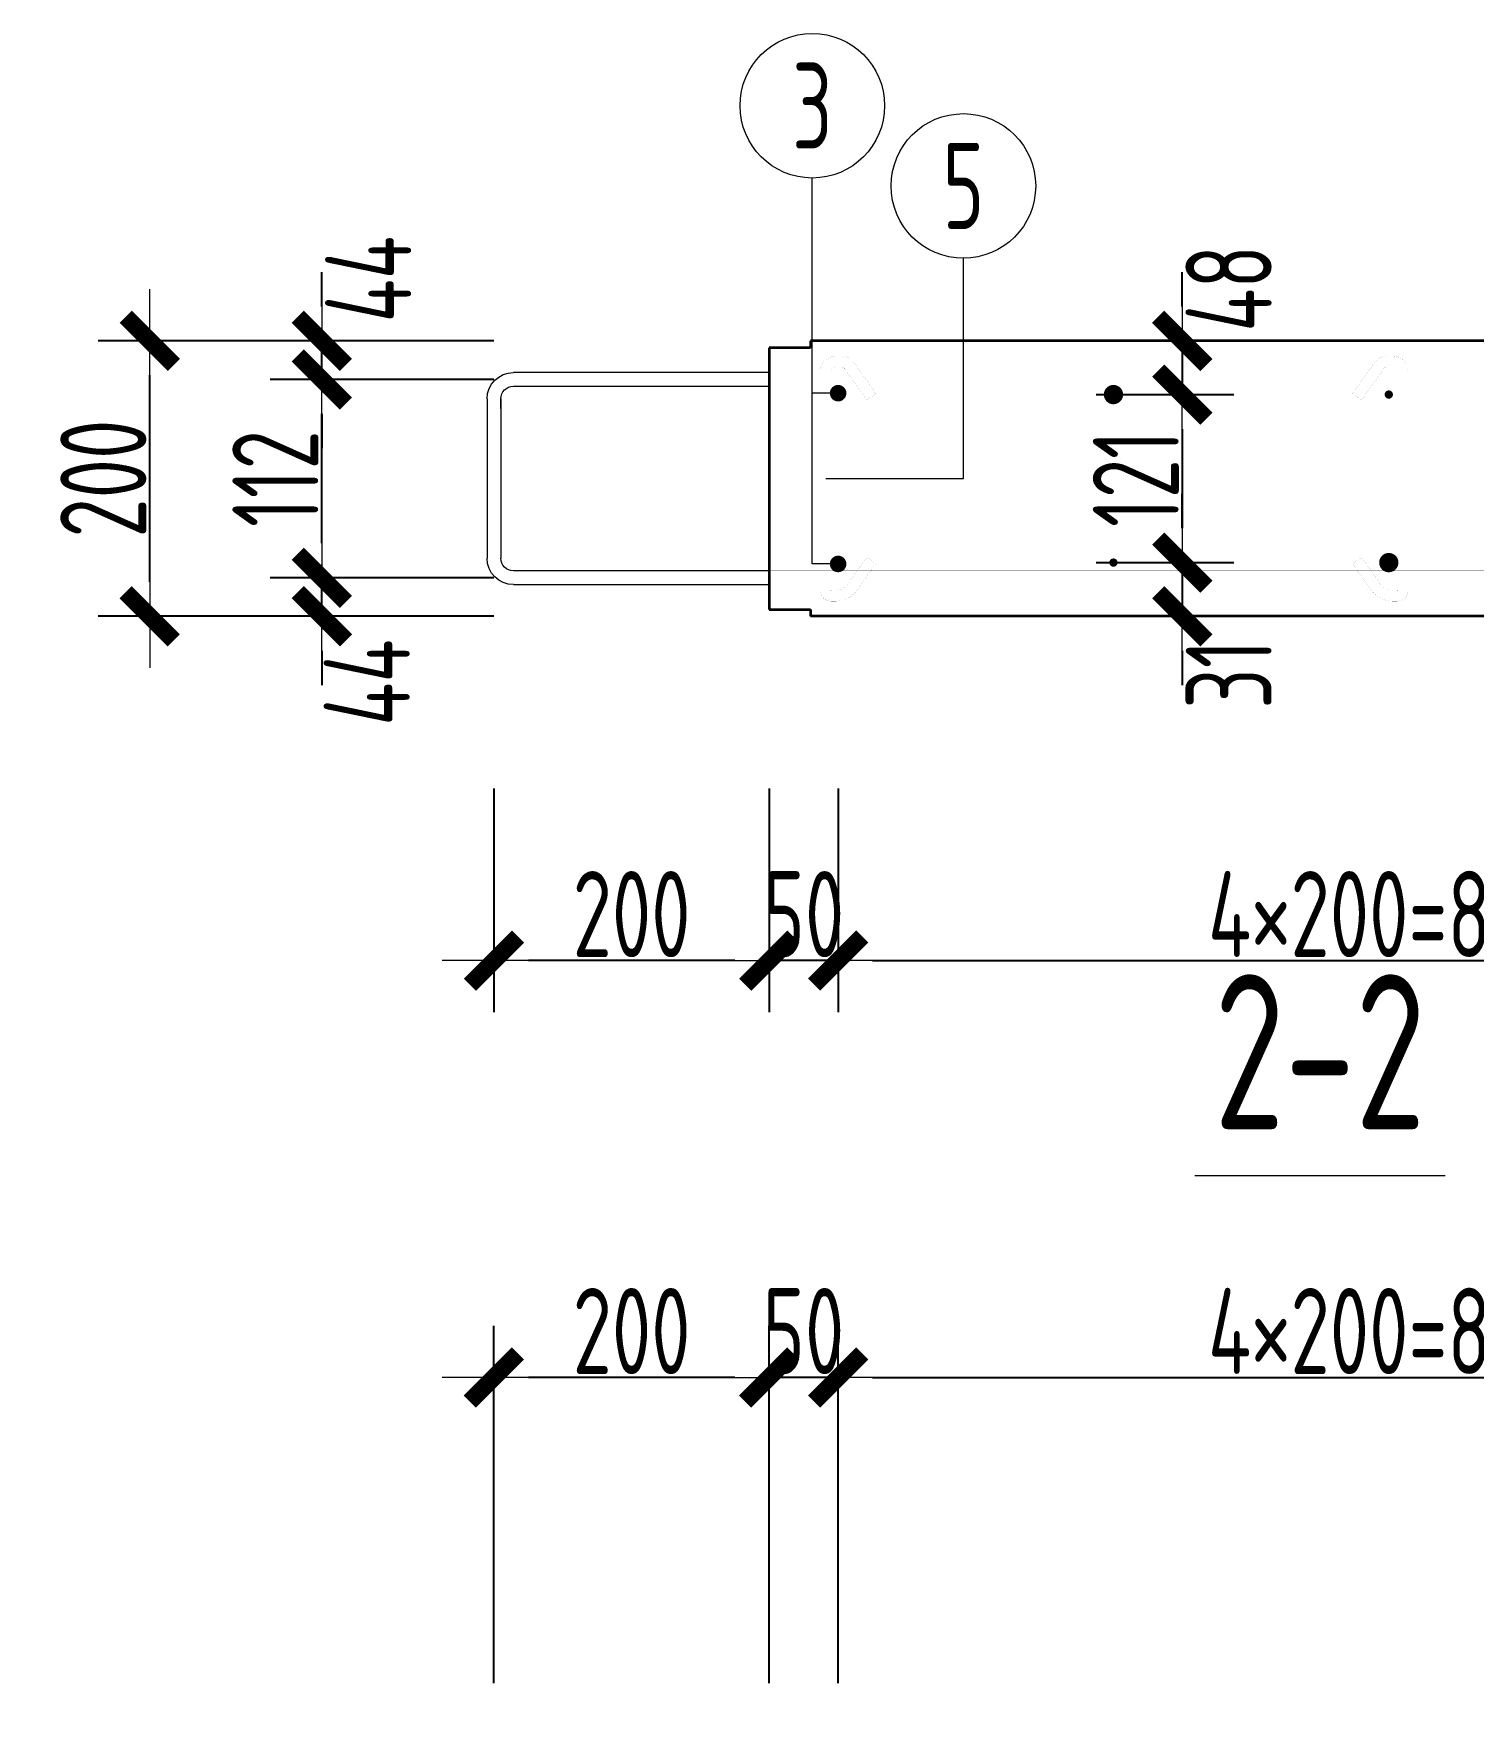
# Model space of a CAD drawing. Extents: x -85320 to 1679916, y -1321939 to 627.
# Drawn here: x 1036277 to 1040462, y -1086529 to -1081675 of the extents above; entities that cross this region are included whole.
import ezdxf
from ezdxf.enums import TextEntityAlignment as Align

# ---------------------------------------------------------------- set-up
doc = ezdxf.new("R2010")
doc.units = 0
doc.header["$LTSCALE"] = 1000
for name, color, linetype, lineweight in [('直线', 7, 'Continuous', 18), ('预制墙图名', 7, 'Continuous', 18), ('预制墙墙身水平筋', 130, 'Continuous', 18), ('预制墙墙身纵向受力筋', 1, 'Continuous', 18), ('预制墙墙身纵向非受力筋', 94, 'Continuous', 18), ('预制墙墙身附加筋', 94, 'Continuous', 18), ('预制墙拉筋', 130, 'Continuous', 18), ('预制墙详图标注', 3, 'Continuous', 18), ('预制墙详图轮廓', 3, 'Continuous', 35)]:
    doc.layers.add(name, color=color, linetype=linetype, lineweight=lineweight)
doc.styles.add('样式 1', font='yjkeng.shx', dxfattribs={"width": 0.7, "bigfont": 'yjkchn.shx'})
doc.styles.add('样式 2', font='yjkeng.shx', dxfattribs={"width": 0.7, "bigfont": 'yjkchn.shx'})
doc.dimstyles.new('盈建科结构', dxfattribs={"dimscale": 100, "dimtxt": 2.5, "dimasz": 1, "dimexe": 1.5, "dimexo": 0.625, "dimgap": 0.1, "dimtad": 1, "dimdec": 0, "dimrnd": 1, "dimzin": 0, "dimdsep": 46, "dimtxsty": '样式 1', "dimblk": '_yjkbk', "dimblk1": 'ARCHTICK', "dimblk2": 'ARCHTICK', "dimcen": 0.09, "dimadec": 0, "dimazin": 0, "dimtfac": 1, "dimtdec": 4, "dimtix": 1, "dimtmove": 2, "dimatfit": 3, "dimfxl": 1, "dimtolj": 1, "dimtzin": 0, "dimarcsym": 0})

# ---------------------------------------------------------------- blocks, each defined once
blk = doc.blocks.new('_yjkbk')
blk.add_line((-1, 0), (1.5, 0))
blk.add_lwpolyline([(-0.7, -0.7, 0.5, 0.5, 0), (0.7, 0.7, 0.5, 0.5, 0)], format="xyseb")
blk = doc.blocks.new('*D3307')
at = {"layer": 'Defpoints', "color": 0, "transparency": 16777216}
for p in [(1041815.3, -1085579.2), (1038615.3, -1086529.2), (1041815.3, -1086529.2)]:
    blk.add_point(p, dxfattribs=at)
at = {"layer": '预制墙详图标注', "color": 0, "lineweight": -2, "transparency": 16777216}
for p, q in [((1038615.3, -1086466.7), (1038615.3, -1085429.2)), ((1041815.3, -1086466.7), (1041815.3, -1085429.2)), ((1038715.3, -1085579.2), (1041715.3, -1085579.2))]:
    blk.add_line(p, q, dxfattribs=at)
at = {"layer": '预制墙详图标注', "color": 0, "lineweight": -2, "transparency": 16777216, "xscale": 100, "yscale": 100, "zscale": 100, "rotation": 180}
blk.add_blockref('_yjkbk', (1038615.3, -1085579.2), dxfattribs=at)
at = {"layer": '预制墙详图标注', "color": 0, "lineweight": -2, "transparency": 16777216, "xscale": 100, "yscale": 100, "zscale": 100}
blk.add_blockref('_yjkbk', (1041815.3, -1085579.2), dxfattribs=at)
at = {"layer": '预制墙详图标注', "color": 0, "transparency": 16777216, "insert": (1040215.3, -1085569.2), "char_height": 250, "attachment_point": 8, "style": '样式 1'}
blk.add_mtext('\\A1;4×200=800', dxfattribs=at)
blk = doc.blocks.new('_ArchTick')
at = {"color": 0, "linetype": 'ByBlock', "const_width": 0.4}
blk.add_lwpolyline([(-0.5, -0.5), (0.5, 0.5)], dxfattribs=at)
blk = doc.blocks.new('*D3308')
at = {"layer": 'Defpoints', "color": 0, "transparency": 16777216}
for p in [(1038415.3, -1085579.2), (1038415.3, -1086529.2), (1038615.3, -1086529.2)]:
    blk.add_point(p, dxfattribs=at)
at = {"layer": '预制墙详图标注', "color": 0, "lineweight": -2, "transparency": 16777216}
for p, q in [((1038415.3, -1086466.7), (1038415.3, -1085429.2)), ((1038615.3, -1086466.7), (1038615.3, -1085429.2)), ((1038315.3, -1085579.2), (1038215.3, -1085579.2)), ((1038615.3, -1085579.2), (1038415.3, -1085579.2)), ((1038715.3, -1085579.2), (1038815.3, -1085579.2))]:
    blk.add_line(p, q, dxfattribs=at)
at = {"layer": '预制墙详图标注', "color": 0, "lineweight": -2, "transparency": 16777216, "xscale": 100, "yscale": 100, "zscale": 100}
blk.add_blockref('_yjkbk', (1038415.3, -1085579.2), dxfattribs=at)
at = {"layer": '预制墙详图标注', "color": 0, "lineweight": -2, "transparency": 16777216, "xscale": 100, "yscale": 100, "zscale": 100, "rotation": 180}
blk.add_blockref('_yjkbk', (1038615.3, -1085579.2), dxfattribs=at)
at = {"layer": '预制墙详图标注', "color": 0, "transparency": 16777216, "insert": (1038515.3, -1085569.2), "char_height": 250, "attachment_point": 8, "style": '样式 1'}
blk.add_mtext('\\A1;50', dxfattribs=at)
blk = doc.blocks.new('*D3309')
at = {"layer": 'Defpoints', "color": 0, "transparency": 16777216}
for p in [(1037615.3, -1085579.2), (1037615.3, -1086529.2), (1038415.3, -1086529.2)]:
    blk.add_point(p, dxfattribs=at)
at = {"layer": '预制墙详图标注', "color": 0, "lineweight": -2, "transparency": 16777216}
for p, q in [((1037615.3, -1086466.7), (1037615.3, -1085429.2)), ((1038415.3, -1086466.7), (1038415.3, -1085429.2)), ((1038315.3, -1085579.2), (1037715.3, -1085579.2))]:
    blk.add_line(p, q, dxfattribs=at)
at = {"layer": '预制墙详图标注', "color": 0, "lineweight": -2, "transparency": 16777216, "xscale": 100, "yscale": 100, "zscale": 100, "rotation": 180}
blk.add_blockref('_yjkbk', (1037615.3, -1085579.2), dxfattribs=at)
at = {"layer": '预制墙详图标注', "color": 0, "lineweight": -2, "transparency": 16777216, "xscale": 100, "yscale": 100, "zscale": 100}
blk.add_blockref('_yjkbk', (1038415.3, -1085579.2), dxfattribs=at)
at = {"layer": '预制墙详图标注', "color": 0, "transparency": 16777216, "insert": (1038015.3, -1085569.2), "char_height": 250, "attachment_point": 8, "style": '样式 1'}
blk.add_mtext('\\A1;200', dxfattribs=at)
blk = doc.blocks.new('*D3320')
at = {"layer": 'Defpoints', "color": 0, "transparency": 16777216}
for p in [(1038615.3, -1083868.2), (1041815.3, -1083868.2), (1041815.3, -1084368.2)]:
    blk.add_point(p, dxfattribs=at)
at = {"layer": '预制墙详图标注', "color": 0, "lineweight": -2, "transparency": 16777216}
for p, q in [((1038615.3, -1083930.7), (1038615.3, -1084518.2)), ((1041815.3, -1083930.7), (1041815.3, -1084518.2)), ((1038715.3, -1084368.2), (1041715.3, -1084368.2))]:
    blk.add_line(p, q, dxfattribs=at)
at = {"layer": '预制墙详图标注', "color": 0, "lineweight": -2, "transparency": 16777216, "xscale": 100, "yscale": 100, "zscale": 100, "rotation": 180}
blk.add_blockref('_yjkbk', (1038615.3, -1084368.2), dxfattribs=at)
at = {"layer": '预制墙详图标注', "color": 0, "lineweight": -2, "transparency": 16777216, "xscale": 100, "yscale": 100, "zscale": 100}
blk.add_blockref('_yjkbk', (1041815.3, -1084368.2), dxfattribs=at)
at = {"layer": '预制墙详图标注', "color": 0, "transparency": 16777216, "insert": (1040215.3, -1084358.2), "char_height": 250, "attachment_point": 8, "style": '样式 1'}
blk.add_mtext('\\A1;4×200=800', dxfattribs=at)
blk = doc.blocks.new('*D3321')
at = {"layer": 'Defpoints', "color": 0, "transparency": 16777216}
for p in [(1038415.3, -1083868.2), (1038615.3, -1083868.2), (1038415.3, -1084368.2)]:
    blk.add_point(p, dxfattribs=at)
at = {"layer": '预制墙详图标注', "color": 0, "lineweight": -2, "transparency": 16777216}
for p, q in [((1038415.3, -1083868.2), (1038415.3, -1084518.2)), ((1038615.3, -1083868.2), (1038615.3, -1084518.2)), ((1038315.3, -1084368.2), (1038215.3, -1084368.2)), ((1038615.3, -1084368.2), (1038415.3, -1084368.2)), ((1038715.3, -1084368.2), (1038815.3, -1084368.2))]:
    blk.add_line(p, q, dxfattribs=at)
at = {"layer": '预制墙详图标注', "color": 0, "lineweight": -2, "transparency": 16777216, "xscale": 100, "yscale": 100, "zscale": 100}
blk.add_blockref('_yjkbk', (1038415.3, -1084368.2), dxfattribs=at)
at = {"layer": '预制墙详图标注', "color": 0, "lineweight": -2, "transparency": 16777216, "xscale": 100, "yscale": 100, "zscale": 100, "rotation": 180}
blk.add_blockref('_yjkbk', (1038615.3, -1084368.2), dxfattribs=at)
at = {"layer": '预制墙详图标注', "color": 0, "transparency": 16777216, "insert": (1038515.3, -1084358.2), "char_height": 250, "attachment_point": 8, "style": '样式 1'}
blk.add_mtext('\\A1;50', dxfattribs=at)
blk = doc.blocks.new('*D3322')
at = {"layer": 'Defpoints', "color": 0, "transparency": 16777216}
for p in [(1037615.3, -1083868.2), (1038415.3, -1083868.2), (1037615.3, -1084368.2)]:
    blk.add_point(p, dxfattribs=at)
at = {"layer": '预制墙详图标注', "color": 0, "lineweight": -2, "transparency": 16777216}
for p, q in [((1037615.3, -1083868.2), (1037615.3, -1084518.2)), ((1038415.3, -1083868.2), (1038415.3, -1084518.2)), ((1038315.3, -1084368.2), (1037715.3, -1084368.2))]:
    blk.add_line(p, q, dxfattribs=at)
at = {"layer": '预制墙详图标注', "color": 0, "lineweight": -2, "transparency": 16777216, "xscale": 100, "yscale": 100, "zscale": 100, "rotation": 180}
blk.add_blockref('_yjkbk', (1037615.3, -1084368.2), dxfattribs=at)
at = {"layer": '预制墙详图标注', "color": 0, "lineweight": -2, "transparency": 16777216, "xscale": 100, "yscale": 100, "zscale": 100}
blk.add_blockref('_yjkbk', (1038415.3, -1084368.2), dxfattribs=at)
at = {"layer": '预制墙详图标注', "color": 0, "transparency": 16777216, "insert": (1038015.3, -1084358.2), "char_height": 250, "attachment_point": 8, "style": '样式 1'}
blk.add_mtext('\\A1;200', dxfattribs=at)
blk = doc.blocks.new('*D3338')
at = {"layer": 'Defpoints', "color": 0, "transparency": 16777216}
for p in [(1037115.3, -1083256.2), (1037615.3, -1083256.2), (1037615.3, -1083368.2)]:
    blk.add_point(p, dxfattribs=at)
at = {"layer": '预制墙详图标注', "color": 0, "lineweight": -2, "transparency": 16777216}
for p, q in [((1037115.3, -1083156.2), (1037115.3, -1083056.2)), ((1037615.3, -1083256.2), (1036965.3, -1083256.2)), ((1037115.3, -1083368.2), (1037115.3, -1083256.2)), ((1037615.3, -1083368.2), (1036965.3, -1083368.2)), ((1037115.3, -1083468.2), (1037115.3, -1083568.2))]:
    blk.add_line(p, q, dxfattribs=at)
at = {"layer": '预制墙详图标注', "color": 0, "lineweight": -2, "transparency": 16777216, "xscale": 100, "yscale": 100, "zscale": 100}
for p, rotation in [((1037115.3, -1083256.2), 270), ((1037115.3, -1083368.2), 90)]:
    blk.add_blockref('_yjkbk', p, dxfattribs=dict(at, rotation=rotation))
at = {"layer": '预制墙详图标注', "color": 0, "transparency": 16777216, "insert": (1037371.1, -1083560.6), "char_height": 250, "attachment_point": 8, "rotation": 90, "style": '样式 1'}
blk.add_mtext('\\A1;44', dxfattribs=at)
blk = doc.blocks.new('*D3339')
at = {"layer": 'Defpoints', "color": 0, "transparency": 16777216}
for p in [(1037115.3, -1082680.2), (1037615.3, -1082680.2), (1037615.3, -1083256.2)]:
    blk.add_point(p, dxfattribs=at)
at = {"layer": '预制墙详图标注', "color": 0, "lineweight": -2, "transparency": 16777216}
for p, q in [((1037615.3, -1082680.2), (1036965.3, -1082680.2)), ((1037115.3, -1083156.2), (1037115.3, -1082780.2)), ((1037615.3, -1083256.2), (1036965.3, -1083256.2))]:
    blk.add_line(p, q, dxfattribs=at)
at = {"layer": '预制墙详图标注', "color": 0, "lineweight": -2, "transparency": 16777216, "xscale": 100, "yscale": 100, "zscale": 100}
for p, rotation in [((1037115.3, -1082680.2), 90), ((1037115.3, -1083256.2), 270)]:
    blk.add_blockref('_yjkbk', p, dxfattribs=dict(at, rotation=rotation))
at = {"layer": '预制墙详图标注', "color": 0, "transparency": 16777216, "insert": (1037105.3, -1082968.2), "char_height": 250, "attachment_point": 8, "rotation": 90, "style": '样式 1'}
blk.add_mtext('\\A1;112', dxfattribs=at)
blk = doc.blocks.new('*D3340')
at = {"layer": 'Defpoints', "color": 0, "transparency": 16777216}
for p in [(1037115.3, -1082568.2), (1037615.3, -1082568.2), (1037615.3, -1082680.2)]:
    blk.add_point(p, dxfattribs=at)
at = {"layer": '预制墙详图标注', "color": 0, "lineweight": -2, "transparency": 16777216}
for p, q in [((1037115.3, -1082468.2), (1037115.3, -1082368.2)), ((1037615.3, -1082568.2), (1036965.3, -1082568.2)), ((1037115.3, -1082680.2), (1037115.3, -1082568.2)), ((1037615.3, -1082680.2), (1036965.3, -1082680.2)), ((1037115.3, -1082780.2), (1037115.3, -1082880.2))]:
    blk.add_line(p, q, dxfattribs=at)
at = {"layer": '预制墙详图标注', "color": 0, "lineweight": -2, "transparency": 16777216, "xscale": 100, "yscale": 100, "zscale": 100}
for p, rotation in [((1037115.3, -1082568.2), 270), ((1037115.3, -1082680.2), 90)]:
    blk.add_blockref('_yjkbk', p, dxfattribs=dict(at, rotation=rotation))
at = {"layer": '预制墙详图标注', "color": 0, "transparency": 16777216, "insert": (1037375.3, -1082389.1), "char_height": 250, "attachment_point": 8, "rotation": 90, "style": '样式 1'}
blk.add_mtext('\\A1;44', dxfattribs=at)
blk = doc.blocks.new('*D3341')
at = {"layer": 'Defpoints', "color": 0, "transparency": 16777216}
for p in [(1036615.3, -1082568.2), (1037115.3, -1082568.2), (1037115.3, -1083368.2)]:
    blk.add_point(p, dxfattribs=at)
at = {"layer": '预制墙详图标注', "color": 0, "lineweight": -2, "transparency": 16777216}
for p, q in [((1037052.8, -1082568.2), (1036465.3, -1082568.2)), ((1036615.3, -1083268.2), (1036615.3, -1082668.2)), ((1037052.8, -1083368.2), (1036465.3, -1083368.2))]:
    blk.add_line(p, q, dxfattribs=at)
at = {"layer": '预制墙详图标注', "color": 0, "lineweight": -2, "transparency": 16777216, "xscale": 100, "yscale": 100, "zscale": 100}
for p, rotation in [((1036615.3, -1082568.2), 90), ((1036615.3, -1083368.2), 270)]:
    blk.add_blockref('_yjkbk', p, dxfattribs=dict(at, rotation=rotation))
at = {"layer": '预制墙详图标注', "color": 0, "transparency": 16777216, "insert": (1036605.3, -1082968.2), "char_height": 250, "attachment_point": 8, "rotation": 90, "style": '样式 1'}
blk.add_mtext('\\A1;200', dxfattribs=at)
blk = doc.blocks.new('*D3359')
at = {"layer": 'Defpoints', "color": 0, "transparency": 16777216}
for p in [(1039365.3, -1083212.2), (1039365.3, -1083368.2), (1039615.3, -1083368.2)]:
    blk.add_point(p, dxfattribs=at)
at = {"layer": '预制墙详图标注', "color": 0, "lineweight": -2, "transparency": 16777216}
for p, q in [((1039615.3, -1083112.2), (1039615.3, -1083012.2)), ((1039365.3, -1083212.2), (1039765.3, -1083212.2)), ((1039615.3, -1083212.2), (1039615.3, -1083368.2)), ((1039365.3, -1083368.2), (1039765.3, -1083368.2)), ((1039615.3, -1083468.2), (1039615.3, -1083568.2))]:
    blk.add_line(p, q, dxfattribs=at)
at = {"layer": '预制墙详图标注', "color": 0, "lineweight": -2, "transparency": 16777216, "xscale": 100, "yscale": 100, "zscale": 100}
for p, rotation in [((1039615.3, -1083212.2), 270), ((1039615.3, -1083368.2), 90)]:
    blk.add_blockref('_yjkbk', p, dxfattribs=dict(at, rotation=rotation))
at = {"layer": '预制墙详图标注', "color": 0, "transparency": 16777216, "insert": (1039875.3, -1083536), "char_height": 250, "attachment_point": 8, "rotation": 90, "style": '样式 1'}
blk.add_mtext('\\A1;31', dxfattribs=at)
blk = doc.blocks.new('*D3360')
at = {"layer": 'Defpoints', "color": 0, "transparency": 16777216}
for p in [(1039365.3, -1082724.2), (1039365.3, -1083212.2), (1039615.3, -1083212.2)]:
    blk.add_point(p, dxfattribs=at)
at = {"layer": '预制墙详图标注', "color": 0, "lineweight": -2, "transparency": 16777216}
for p, q in [((1039365.3, -1082724.2), (1039765.3, -1082724.2)), ((1039615.3, -1082824.2), (1039615.3, -1083112.2)), ((1039365.3, -1083212.2), (1039765.3, -1083212.2))]:
    blk.add_line(p, q, dxfattribs=at)
at = {"layer": '预制墙详图标注', "color": 0, "lineweight": -2, "transparency": 16777216, "xscale": 100, "yscale": 100, "zscale": 100}
for p, rotation in [((1039615.3, -1082724.2), 90), ((1039615.3, -1083212.2), 270)]:
    blk.add_blockref('_yjkbk', p, dxfattribs=dict(at, rotation=rotation))
at = {"layer": '预制墙详图标注', "color": 0, "transparency": 16777216, "insert": (1039605.3, -1082968.2), "char_height": 250, "attachment_point": 8, "rotation": 90, "style": '样式 1'}
blk.add_mtext('\\A1;121', dxfattribs=at)
blk = doc.blocks.new('*D3361')
at = {"layer": 'Defpoints', "color": 0, "transparency": 16777216}
for p in [(1039365.3, -1082568.2), (1039365.3, -1082724.2), (1039615.3, -1082724.2)]:
    blk.add_point(p, dxfattribs=at)
at = {"layer": '预制墙详图标注', "color": 0, "lineweight": -2, "transparency": 16777216}
for p, q in [((1039615.3, -1082468.2), (1039615.3, -1082368.2)), ((1039365.3, -1082568.2), (1039765.3, -1082568.2)), ((1039615.3, -1082568.2), (1039615.3, -1082724.2)), ((1039365.3, -1082724.2), (1039765.3, -1082724.2)), ((1039615.3, -1082824.2), (1039615.3, -1082924.2))]:
    blk.add_line(p, q, dxfattribs=at)
at = {"layer": '预制墙详图标注', "color": 0, "lineweight": -2, "transparency": 16777216, "xscale": 100, "yscale": 100, "zscale": 100}
for p, rotation in [((1039615.3, -1082568.2), 270), ((1039615.3, -1082724.2), 90)]:
    blk.add_blockref('_yjkbk', p, dxfattribs=dict(at, rotation=rotation))
at = {"layer": '预制墙详图标注', "color": 0, "transparency": 16777216, "insert": (1039875.3, -1082415.9), "char_height": 250, "attachment_point": 8, "rotation": 90, "style": '样式 1'}
blk.add_mtext('\\A1;48', dxfattribs=at)
blk = doc.blocks.new('闭口右')
at = {"layer": '预制墙墙身水平筋', "lineweight": 18}
for p, q in [((1039314.4, -832442.8), (1040057.8, -832442.8)), ((1039314.4, -832442.8), (1040057.8, -832442.8)), ((1039314.4, -832442.8), (1040057.8, -832442.8)), ((1039314.4, -832442.8), (1040057.8, -832442.8)), ((1039314.4, -832442.8), (1040057.8, -832442.8)), ((1039314.4, -832442.8), (1040057.8, -832442.8)), ((1039314.4, -832442.8), (1040057.8, -832442.8)), ((1039314.4, -832442.8), (1040057.8, -832442.8)), ((1039314.4, -832442.8), (1040057.8, -832442.8)), ((1039314.4, -832442.8), (1040057.8, -832442.8)), ((1039314.4, -832442.8), (1040057.8, -832442.8)), ((1039314.4, -832442.8), (1040057.8, -832442.8)), ((1039314.4, -832442.8), (1040057.8, -832442.8)), ((1039314.4, -832442.8), (1040057.8, -832442.8)), ((1039314.4, -832442.8), (1040057.8, -832442.8)), ((1040057.8, -832482.8), (1039314.4, -832482.8)), ((1040057.8, -832482.8), (1039314.4, -832482.8)), ((1040057.8, -832482.8), (1039314.4, -832482.8)), ((1040057.8, -832482.8), (1039314.4, -832482.8)), ((1040057.8, -832482.8), (1039314.4, -832482.8)), ((1040057.8, -832482.8), (1039314.4, -832482.8)), ((1040057.8, -832482.8), (1039314.4, -832482.8)), ((1040057.8, -832482.8), (1039314.4, -832482.8)), ((1040057.8, -832482.8), (1039314.4, -832482.8)), ((1040057.8, -832482.8), (1039314.4, -832482.8)), ((1040057.8, -832482.8), (1039314.4, -832482.8)), ((1040057.8, -832482.8), (1039314.4, -832482.8)), ((1040057.8, -832482.8), (1039314.4, -832482.8)), ((1040057.8, -832482.8), (1039314.4, -832482.8)), ((1040057.8, -832482.8), (1039314.4, -832482.8)), ((1040094.4, -832547.7), (1040094.4, -832519.4)), ((1040094.4, -832547.7), (1040094.4, -832519.4)), ((1040094.4, -832547.7), (1040094.4, -832519.4)), ((1040094.4, -832547.7), (1040094.4, -832519.4)), ((1040094.4, -832547.7), (1040094.4, -832519.4)), ((1040094.4, -832547.7), (1040094.4, -832519.4)), ((1040094.4, -832547.7), (1040094.4, -832519.4)), ((1040094.4, -832547.7), (1040094.4, -832519.4)), ((1040094.4, -832547.7), (1040094.4, -832519.4)), ((1040094.4, -832547.7), (1040094.4, -832519.4)), ((1040094.4, -832547.7), (1040094.4, -832519.4)), ((1040094.4, -832547.7), (1040094.4, -832519.4)), ((1040094.4, -832547.7), (1040094.4, -832519.4)), ((1040094.4, -832547.7), (1040094.4, -832519.4)), ((1040094.4, -832547.7), (1040094.4, -832519.4)), ((1040134.4, -832519.4), (1040134.4, -832547.7)), ((1040134.4, -832519.4), (1040134.4, -832547.7)), ((1040134.4, -832519.4), (1040134.4, -832547.7)), ((1040134.4, -832519.4), (1040134.4, -832547.7)), ((1040134.4, -832519.4), (1040134.4, -832547.7)), ((1040134.4, -832519.4), (1040134.4, -832547.7)), ((1040134.4, -832519.4), (1040134.4, -832547.7)), ((1040134.4, -832519.4), (1040134.4, -832547.7)), ((1040134.4, -832519.4), (1040134.4, -832547.7)), ((1040134.4, -832519.4), (1040134.4, -832547.7)), ((1040134.4, -832519.4), (1040134.4, -832547.7)), ((1040134.4, -832519.4), (1040134.4, -832547.7)), ((1040134.4, -832519.4), (1040134.4, -832547.7)), ((1040134.4, -832519.4), (1040134.4, -832547.7)), ((1040134.4, -832519.4), (1040134.4, -832547.7)), ((1039314.4, -833018.8), (1040057.8, -833018.8)), ((1039314.4, -833018.8), (1040057.8, -833018.8)), ((1039314.4, -833018.8), (1040057.8, -833018.8)), ((1039314.4, -833018.8), (1040057.8, -833018.8)), ((1039314.4, -833018.8), (1040057.8, -833018.8)), ((1039314.4, -833018.8), (1040057.8, -833018.8)), ((1039314.4, -833018.8), (1040057.8, -833018.8)), ((1039314.4, -833018.8), (1040057.8, -833018.8)), ((1039314.4, -833018.8), (1040057.8, -833018.8)), ((1039314.4, -833018.8), (1040057.8, -833018.8)), ((1039314.4, -833018.8), (1040057.8, -833018.8)), ((1039314.4, -833018.8), (1040057.8, -833018.8)), ((1039314.4, -833018.8), (1040057.8, -833018.8)), ((1039314.4, -833018.8), (1040057.8, -833018.8)), ((1039314.4, -833018.8), (1040057.8, -833018.8)), ((1040057.8, -833058.8), (1039314.4, -833058.8))]:
    blk.add_line(p, q, dxfattribs=at)
at = {"layer": '预制墙墙身水平筋', "color": 4}
for p, q in [((1040094.4, -832519.4), (1040094.4, -832982.3)), ((1040134.4, -832519.4), (1040134.4, -832982.3))]:
    blk.add_line(p, q, dxfattribs=at)
at = {"layer": '预制墙墙身水平筋', "lineweight": 18}
for centre, radius, start, end in [((1040057.8, -832519.4), 76.6, 360, 90), ((1040057.8, -832519.4), 76.6, 360, 90), ((1040057.8, -832519.4), 76.6, 360, 90), ((1040057.8, -832519.4), 76.6, 360, 90), ((1040057.8, -832519.4), 76.6, 360, 90), ((1040057.8, -832519.4), 76.6, 360, 90), ((1040057.8, -832519.4), 76.6, 360, 90), ((1040057.8, -832519.4), 76.6, 360, 90), ((1040057.8, -832519.4), 76.6, 360, 90), ((1040057.8, -832519.4), 76.6, 360, 90), ((1040057.8, -832519.4), 76.6, 360, 90), ((1040057.8, -832519.4), 76.6, 360, 90), ((1040057.8, -832519.4), 76.6, 360, 90), ((1040057.8, -832519.4), 76.6, 360, 90), ((1040057.8, -832519.4), 36.6, 360, 90), ((1040057.8, -832519.4), 36.6, 360, 90), ((1040057.8, -832519.4), 36.6, 360, 90), ((1040057.8, -832519.4), 36.6, 360, 90), ((1040057.8, -832519.4), 36.6, 360, 90), ((1040057.8, -832519.4), 36.6, 360, 90), ((1040057.8, -832519.4), 36.6, 360, 90), ((1040057.8, -832519.4), 36.6, 360, 90), ((1040057.8, -832519.4), 36.6, 360, 90), ((1040057.8, -832519.4), 36.6, 360, 90), ((1040057.8, -832519.4), 36.6, 360, 90), ((1040057.8, -832519.4), 36.6, 360, 90), ((1040057.8, -832519.4), 36.6, 360, 90), ((1040057.8, -832519.4), 36.6, 360, 90), ((1040057.8, -832982.3), 36.6, 270, 0), ((1040057.8, -832982.3), 76.6, 270, 0), ((1040057.8, -832982.3), 36.6, 270, 0), ((1040057.8, -832982.3), 76.6, 270, 0), ((1040057.8, -832982.3), 36.6, 270, 0), ((1040057.8, -832982.3), 76.6, 270, 0), ((1040057.8, -832982.3), 36.6, 270, 0), ((1040057.8, -832982.3), 76.6, 270, 0), ((1040057.8, -832982.3), 36.6, 270, 0), ((1040057.8, -832982.3), 76.6, 270, 0), ((1040057.8, -832982.3), 36.6, 270, 0), ((1040057.8, -832982.3), 76.6, 270, 0), ((1040057.8, -832982.3), 36.6, 270, 0), ((1040057.8, -832982.3), 76.6, 270, 0), ((1040057.8, -832982.3), 36.6, 270, 0), ((1040057.8, -832982.3), 76.6, 270, 0), ((1040057.8, -832982.3), 36.6, 270, 0), ((1040057.8, -832982.3), 76.6, 270, 0), ((1040057.8, -832982.3), 36.6, 270, 0), ((1040057.8, -832982.3), 76.6, 270, 0), ((1040057.8, -832982.3), 36.6, 270, 0), ((1040057.8, -832982.3), 76.6, 270, 0), ((1040057.8, -832982.3), 36.6, 270, 0), ((1040057.8, -832982.3), 76.6, 270, 0), ((1040057.8, -832982.3), 36.6, 270, 0), ((1040057.8, -832982.3), 76.6, 270, 0), ((1040057.8, -832982.3), 36.6, 270, 0), ((1040057.8, -832982.3), 76.6, 270, 0)]:
    blk.add_arc(centre, radius, start, end, dxfattribs=at)

msp = doc.modelspace()

# ---------------------------------------------------------------- linework, layer by layer
at = {"layer": '直线', "lineweight": 18}
msp.add_line((1038615.312, -1082720.161), (1038540.312, -1082720.161), dxfattribs=at)
for points in [[(1038615.312, -1083216.161), (1038540.312, -1083216.161), (1038540.312, -1082095.161)], [(1038579.312, -1082968.161), (1038979.312, -1082968.161), (1038979.312, -1082328.161)]]:
    msp.add_lwpolyline(points, dxfattribs=at)
for centre in [(1038540.312, -1081885.161), (1038979.312, -1082118.161)]:
    msp.add_circle(centre, 210, dxfattribs=at)
at = {"layer": '预制墙图名', "lineweight": 18}
msp.add_line((1040378.773, -1084993.161), (1039651.85, -1084993.161), dxfattribs=at)
at = {"layer": '预制墙墙身水平筋', "lineweight": 18, "const_width": 0.18}
for points in [[(1042415.312, -1082660.161), (1038415.312, -1082660.161)], [(1042415.312, -1082660.161), (1038415.312, -1082660.161)], [(1042415.312, -1082660.161), (1038415.312, -1082660.161)], [(1042415.312, -1082660.161), (1038415.312, -1082660.161)], [(1042415.312, -1082660.161), (1038415.312, -1082660.161)], [(1042415.312, -1082660.161), (1038415.312, -1082660.161)], [(1042415.312, -1082660.161), (1038415.312, -1082660.161)], [(1042415.312, -1082660.161), (1038415.312, -1082660.161)], [(1042415.312, -1082660.161), (1038415.312, -1082660.161)], [(1042415.312, -1082660.161), (1038415.312, -1082660.161)], [(1042415.312, -1082660.161), (1038415.312, -1082660.161)], [(1042415.312, -1082660.161), (1038415.312, -1082660.161)], [(1042415.312, -1082660.161), (1038415.312, -1082660.161)], [(1042415.312, -1082660.161), (1038415.312, -1082660.161)], [(1042415.312, -1082660.161), (1038415.312, -1082660.161)], [(1038415.312, -1082700.161), (1042415.312, -1082700.161)], [(1038415.312, -1082700.161), (1042415.312, -1082700.161)], [(1038415.312, -1082700.161), (1042415.312, -1082700.161)], [(1038415.312, -1082700.161), (1042415.312, -1082700.161)], [(1038415.312, -1082700.161), (1042415.312, -1082700.161)], [(1038415.312, -1082700.161), (1042415.312, -1082700.161)], [(1038415.312, -1082700.161), (1042415.312, -1082700.161)], [(1038415.312, -1082700.161), (1042415.312, -1082700.161)], [(1038415.312, -1082700.161), (1042415.312, -1082700.161)], [(1038415.312, -1082700.161), (1042415.312, -1082700.161)], [(1038415.312, -1082700.161), (1042415.312, -1082700.161)], [(1038415.312, -1082700.161), (1042415.312, -1082700.161)], [(1038415.312, -1082700.161), (1042415.312, -1082700.161)], [(1038415.312, -1082700.161), (1042415.312, -1082700.161)], [(1038415.312, -1082700.161), (1042415.312, -1082700.161)], [(1042415.312, -1083236.161), (1038415.312, -1083236.161)], [(1042415.312, -1083236.161), (1038415.312, -1083236.161)], [(1042415.312, -1083236.161), (1038415.312, -1083236.161)], [(1042415.312, -1083236.161), (1038415.312, -1083236.161)], [(1042415.312, -1083236.161), (1038415.312, -1083236.161)], [(1042415.312, -1083236.161), (1038415.312, -1083236.161)], [(1042415.312, -1083236.161), (1038415.312, -1083236.161)], [(1042415.312, -1083236.161), (1038415.312, -1083236.161)], [(1042415.312, -1083236.161), (1038415.312, -1083236.161)], [(1042415.312, -1083236.161), (1038415.312, -1083236.161)], [(1042415.312, -1083236.161), (1038415.312, -1083236.161)], [(1042415.312, -1083236.161), (1038415.312, -1083236.161)], [(1042415.312, -1083236.161), (1038415.312, -1083236.161)], [(1042415.312, -1083236.161), (1038415.312, -1083236.161)], [(1042415.312, -1083236.161), (1038415.312, -1083236.161)], [(1038415.312, -1083276.161), (1042415.312, -1083276.161)], [(1038415.312, -1083276.161), (1042415.312, -1083276.161)], [(1038415.312, -1083276.161), (1042415.312, -1083276.161)], [(1038415.312, -1083276.161), (1042415.312, -1083276.161)], [(1038415.312, -1083276.161), (1042415.312, -1083276.161)], [(1038415.312, -1083276.161), (1042415.312, -1083276.161)], [(1038415.312, -1083276.161), (1042415.312, -1083276.161)], [(1038415.312, -1083276.161), (1042415.312, -1083276.161)], [(1038415.312, -1083276.161), (1042415.312, -1083276.161)], [(1038415.312, -1083276.161), (1042415.312, -1083276.161)], [(1038415.312, -1083276.161), (1042415.312, -1083276.161)], [(1038415.312, -1083276.161), (1042415.312, -1083276.161)], [(1038415.312, -1083276.161), (1042415.312, -1083276.161)], [(1038415.312, -1083276.161), (1042415.312, -1083276.161)], [(1038415.312, -1083276.161), (1042415.312, -1083276.161)]]:
    msp.add_lwpolyline(points, dxfattribs=at)
at = {"layer": '预制墙墙身纵向受力筋', "lineweight": 18, "const_width": 28}
for points in [[(1039401.312, -1082724.161, -1), (1039429.312, -1082724.161, -1)], [(1040201.312, -1083212.161, -1), (1040229.312, -1083212.161, -1)]]:
    msp.add_lwpolyline(points, format="xyb", close=True, dxfattribs=at)
at = {"layer": '预制墙墙身纵向非受力筋', "lineweight": 18, "const_width": 12}
for points in [[(1040209.312, -1082724.161, -1), (1040221.312, -1082724.161, -1)], [(1039409.312, -1083212.161, -1), (1039421.312, -1083212.161, -1)]]:
    msp.add_lwpolyline(points, format="xyb", close=True, dxfattribs=at)
at = {"layer": '预制墙墙身附加筋', "lineweight": 18, "const_width": 24}
for points in [[(1038603.312, -1082720.161, -1), (1038627.312, -1082720.161, -1)], [(1038603.312, -1083216.161, -1), (1038627.312, -1083216.161, -1)]]:
    msp.add_lwpolyline(points, format="xyb", close=True, dxfattribs=at)
at = {"layer": '预制墙拉筋', "lineweight": 18, "const_width": 0.18}
for points in [[(1038698.682, -1083196.519), (1038643.568, -1083274.431, -0.24342753), (1038609.309, -1083292.161), (1038594.31, -1083292.161), (1038594.31, -1083294.163, -0.41421357), (1038593.309, -1083293.162), (1038595.312, -1083293.162), (1038595.312, -1082658.158, -0.41421357), (1038609.309, -1082644.161), (1038624.308, -1082644.161, -0.24342753), (1038634.906, -1082649.646), (1038698.682, -1082739.803), (1038724.806, -1082721.323), (1038661.031, -1082631.166, 0.24342753), (1038624.308, -1082612.161), (1038609.309, -1082612.161, 0.41421357), (1038563.312, -1082658.158), (1038563.312, -1083293.162, 0.41421357), (1038594.31, -1083324.161), (1038609.309, -1083324.161, 0.24342753), (1038669.693, -1083292.911), (1038724.806, -1083214.999)], [(1038698.682, -1083196.519), (1038643.568, -1083274.431, -0.24342753), (1038609.309, -1083292.161), (1038594.31, -1083292.161), (1038594.31, -1083294.163, -0.41421357), (1038593.309, -1083293.162), (1038595.312, -1083293.162), (1038595.312, -1082658.158, -0.41421357), (1038609.309, -1082644.161), (1038624.308, -1082644.161, -0.24342753), (1038634.906, -1082649.646), (1038698.682, -1082739.803), (1038724.806, -1082721.323), (1038661.031, -1082631.166, 0.24342753), (1038624.308, -1082612.161), (1038609.309, -1082612.161, 0.41421357), (1038563.312, -1082658.158), (1038563.312, -1083293.162, 0.41421357), (1038594.31, -1083324.161), (1038609.309, -1083324.161, 0.24342753), (1038669.693, -1083292.911), (1038724.806, -1083214.999)], [(1038698.682, -1083196.519), (1038643.568, -1083274.431, -0.24342753), (1038609.309, -1083292.161), (1038594.31, -1083292.161), (1038594.31, -1083294.163, -0.41421357), (1038593.309, -1083293.162), (1038595.312, -1083293.162), (1038595.312, -1082658.158, -0.41421357), (1038609.309, -1082644.161), (1038624.308, -1082644.161, -0.24342753), (1038634.906, -1082649.646), (1038698.682, -1082739.803), (1038724.806, -1082721.323), (1038661.031, -1082631.166, 0.24342753), (1038624.308, -1082612.161), (1038609.309, -1082612.161, 0.41421357), (1038563.312, -1082658.158), (1038563.312, -1083293.162, 0.41421357), (1038594.31, -1083324.161), (1038609.309, -1083324.161, 0.24342753), (1038669.693, -1083292.911), (1038724.806, -1083214.999)], [(1038698.682, -1083196.519), (1038643.568, -1083274.431, -0.24342753), (1038609.309, -1083292.161), (1038594.31, -1083292.161), (1038594.31, -1083294.163, -0.41421357), (1038593.309, -1083293.162), (1038595.312, -1083293.162), (1038595.312, -1082658.158, -0.41421357), (1038609.309, -1082644.161), (1038624.308, -1082644.161, -0.24342753), (1038634.906, -1082649.646), (1038698.682, -1082739.803), (1038724.806, -1082721.323), (1038661.031, -1082631.166, 0.24342753), (1038624.308, -1082612.161), (1038609.309, -1082612.161, 0.41421357), (1038563.312, -1082658.158), (1038563.312, -1083293.162, 0.41421357), (1038594.31, -1083324.161), (1038609.309, -1083324.161, 0.24342753), (1038669.693, -1083292.911), (1038724.806, -1083214.999)], [(1038698.682, -1083196.519), (1038643.568, -1083274.431, -0.24342753), (1038609.309, -1083292.161), (1038594.31, -1083292.161), (1038594.31, -1083294.163, -0.41421357), (1038593.309, -1083293.162), (1038595.312, -1083293.162), (1038595.312, -1082658.158, -0.41421357), (1038609.309, -1082644.161), (1038624.308, -1082644.161, -0.24342753), (1038634.906, -1082649.646), (1038698.682, -1082739.803), (1038724.806, -1082721.323), (1038661.031, -1082631.166, 0.24342753), (1038624.308, -1082612.161), (1038609.309, -1082612.161, 0.41421357), (1038563.312, -1082658.158), (1038563.312, -1083293.162, 0.41421357), (1038594.31, -1083324.161), (1038609.309, -1083324.161, 0.24342753), (1038669.693, -1083292.911), (1038724.806, -1083214.999)], [(1038698.682, -1083196.519), (1038643.568, -1083274.431, -0.24342753), (1038609.309, -1083292.161), (1038594.31, -1083292.161), (1038594.31, -1083294.163, -0.41421357), (1038593.309, -1083293.162), (1038595.312, -1083293.162), (1038595.312, -1082658.158, -0.41421357), (1038609.309, -1082644.161), (1038624.308, -1082644.161, -0.24342753), (1038634.906, -1082649.646), (1038698.682, -1082739.803), (1038724.806, -1082721.323), (1038661.031, -1082631.166, 0.24342753), (1038624.308, -1082612.161), (1038609.309, -1082612.161, 0.41421357), (1038563.312, -1082658.158), (1038563.312, -1083293.162, 0.41421357), (1038594.31, -1083324.161), (1038609.309, -1083324.161, 0.24342753), (1038669.693, -1083292.911), (1038724.806, -1083214.999)], [(1038698.682, -1083196.519), (1038643.568, -1083274.431, -0.24342753), (1038609.309, -1083292.161), (1038594.31, -1083292.161), (1038594.31, -1083294.163, -0.41421357), (1038593.309, -1083293.162), (1038595.312, -1083293.162), (1038595.312, -1082658.158, -0.41421357), (1038609.309, -1082644.161), (1038624.308, -1082644.161, -0.24342753), (1038634.906, -1082649.646), (1038698.682, -1082739.803), (1038724.806, -1082721.323), (1038661.031, -1082631.166, 0.24342753), (1038624.308, -1082612.161), (1038609.309, -1082612.161, 0.41421357), (1038563.312, -1082658.158), (1038563.312, -1083293.162, 0.41421357), (1038594.31, -1083324.161), (1038609.309, -1083324.161, 0.24342753), (1038669.693, -1083292.911), (1038724.806, -1083214.999)], [(1038698.682, -1083196.519), (1038643.568, -1083274.431, -0.24342753), (1038609.309, -1083292.161), (1038594.31, -1083292.161), (1038594.31, -1083294.163, -0.41421357), (1038593.309, -1083293.162), (1038595.312, -1083293.162), (1038595.312, -1082658.158, -0.41421357), (1038609.309, -1082644.161), (1038624.308, -1082644.161, -0.24342753), (1038634.906, -1082649.646), (1038698.682, -1082739.803), (1038724.806, -1082721.323), (1038661.031, -1082631.166, 0.24342753), (1038624.308, -1082612.161), (1038609.309, -1082612.161, 0.41421357), (1038563.312, -1082658.158), (1038563.312, -1083293.162, 0.41421357), (1038594.31, -1083324.161), (1038609.309, -1083324.161, 0.24342753), (1038669.693, -1083292.911), (1038724.806, -1083214.999)], [(1038698.682, -1083196.519), (1038643.568, -1083274.431, -0.24342753), (1038609.309, -1083292.161), (1038594.31, -1083292.161), (1038594.31, -1083294.163, -0.41421357), (1038593.309, -1083293.162), (1038595.312, -1083293.162), (1038595.312, -1082658.158, -0.41421357), (1038609.309, -1082644.161), (1038624.308, -1082644.161, -0.24342753), (1038634.906, -1082649.646), (1038698.682, -1082739.803), (1038724.806, -1082721.323), (1038661.031, -1082631.166, 0.24342753), (1038624.308, -1082612.161), (1038609.309, -1082612.161, 0.41421357), (1038563.312, -1082658.158), (1038563.312, -1083293.162, 0.41421357), (1038594.31, -1083324.161), (1038609.309, -1083324.161, 0.24342753), (1038669.693, -1083292.911), (1038724.806, -1083214.999)], [(1038698.682, -1083196.519), (1038643.568, -1083274.431, -0.24342753), (1038609.309, -1083292.161), (1038594.31, -1083292.161), (1038594.31, -1083294.163, -0.41421357), (1038593.309, -1083293.162), (1038595.312, -1083293.162), (1038595.312, -1082658.158, -0.41421357), (1038609.309, -1082644.161), (1038624.308, -1082644.161, -0.24342753), (1038634.906, -1082649.646), (1038698.682, -1082739.803), (1038724.806, -1082721.323), (1038661.031, -1082631.166, 0.24342753), (1038624.308, -1082612.161), (1038609.309, -1082612.161, 0.41421357), (1038563.312, -1082658.158), (1038563.312, -1083293.162, 0.41421357), (1038594.31, -1083324.161), (1038609.309, -1083324.161, 0.24342753), (1038669.693, -1083292.911), (1038724.806, -1083214.999)], [(1038698.682, -1083196.519), (1038643.568, -1083274.431, -0.24342753), (1038609.309, -1083292.161), (1038594.31, -1083292.161), (1038594.31, -1083294.163, -0.41421357), (1038593.309, -1083293.162), (1038595.312, -1083293.162), (1038595.312, -1082658.158, -0.41421357), (1038609.309, -1082644.161), (1038624.308, -1082644.161, -0.24342753), (1038634.906, -1082649.646), (1038698.682, -1082739.803), (1038724.806, -1082721.323), (1038661.031, -1082631.166, 0.24342753), (1038624.308, -1082612.161), (1038609.309, -1082612.161, 0.41421357), (1038563.312, -1082658.158), (1038563.312, -1083293.162, 0.41421357), (1038594.31, -1083324.161), (1038609.309, -1083324.161, 0.24342753), (1038669.693, -1083292.911), (1038724.806, -1083214.999)], [(1038698.682, -1083196.519), (1038643.568, -1083274.431, -0.24342753), (1038609.309, -1083292.161), (1038594.31, -1083292.161), (1038594.31, -1083294.163, -0.41421357), (1038593.309, -1083293.162), (1038595.312, -1083293.162), (1038595.312, -1082658.158, -0.41421357), (1038609.309, -1082644.161), (1038624.308, -1082644.161, -0.24342753), (1038634.906, -1082649.646), (1038698.682, -1082739.803), (1038724.806, -1082721.323), (1038661.031, -1082631.166, 0.24342753), (1038624.308, -1082612.161), (1038609.309, -1082612.161, 0.41421357), (1038563.312, -1082658.158), (1038563.312, -1083293.162, 0.41421357), (1038594.31, -1083324.161), (1038609.309, -1083324.161, 0.24342753), (1038669.693, -1083292.911), (1038724.806, -1083214.999)], [(1038698.682, -1083196.519), (1038643.568, -1083274.431, -0.24342753), (1038609.309, -1083292.161), (1038594.31, -1083292.161), (1038594.31, -1083294.163, -0.41421357), (1038593.309, -1083293.162), (1038595.312, -1083293.162), (1038595.312, -1082658.158, -0.41421357), (1038609.309, -1082644.161), (1038624.308, -1082644.161, -0.24342753), (1038634.906, -1082649.646), (1038698.682, -1082739.803), (1038724.806, -1082721.323), (1038661.031, -1082631.166, 0.24342753), (1038624.308, -1082612.161), (1038609.309, -1082612.161, 0.41421357), (1038563.312, -1082658.158), (1038563.312, -1083293.162, 0.41421357), (1038594.31, -1083324.161), (1038609.309, -1083324.161, 0.24342753), (1038669.693, -1083292.911), (1038724.806, -1083214.999)], [(1038698.682, -1083196.519), (1038643.568, -1083274.431, -0.24342753), (1038609.309, -1083292.161), (1038594.31, -1083292.161), (1038594.31, -1083294.163, -0.41421357), (1038593.309, -1083293.162), (1038595.312, -1083293.162), (1038595.312, -1082658.158, -0.41421357), (1038609.309, -1082644.161), (1038624.308, -1082644.161, -0.24342753), (1038634.906, -1082649.646), (1038698.682, -1082739.803), (1038724.806, -1082721.323), (1038661.031, -1082631.166, 0.24342753), (1038624.308, -1082612.161), (1038609.309, -1082612.161, 0.41421357), (1038563.312, -1082658.158), (1038563.312, -1083293.162, 0.41421357), (1038594.31, -1083324.161), (1038609.309, -1083324.161, 0.24342753), (1038669.693, -1083292.911), (1038724.806, -1083214.999)], [(1038698.682, -1083196.519), (1038643.568, -1083274.431, -0.24342753), (1038609.309, -1083292.161), (1038594.31, -1083292.161), (1038594.31, -1083294.163, -0.41421357), (1038593.309, -1083293.162), (1038595.312, -1083293.162), (1038595.312, -1082658.158, -0.41421357), (1038609.309, -1082644.161), (1038624.308, -1082644.161, -0.24342753), (1038634.906, -1082649.646), (1038698.682, -1082739.803), (1038724.806, -1082721.323), (1038661.031, -1082631.166, 0.24342753), (1038624.308, -1082612.161), (1038609.309, -1082612.161, 0.41421357), (1038563.312, -1082658.158), (1038563.312, -1083293.162, 0.41421357), (1038594.31, -1083324.161), (1038609.309, -1083324.161, 0.24342753), (1038669.693, -1083292.911), (1038724.806, -1083214.999)], [(1040109.817, -1083214.999), (1040164.931, -1083292.911, 0.24342753), (1040225.314, -1083324.161), (1040240.313, -1083324.161, 0.41421357), (1040271.312, -1083293.162), (1040271.312, -1082658.158, 0.41421357), (1040225.314, -1082612.161), (1040210.315, -1082612.161, 0.24342753), (1040173.592, -1082631.166), (1040109.817, -1082721.323), (1040135.942, -1082739.803), (1040199.717, -1082649.646, -0.24342753), (1040210.315, -1082644.161), (1040225.314, -1082644.161, -0.41421357), (1040239.312, -1082658.158), (1040239.312, -1083293.162), (1040241.314, -1083293.162, -0.41421357), (1040240.313, -1083294.163), (1040240.313, -1083292.161), (1040225.314, -1083292.161, -0.24342753), (1040191.055, -1083274.431), (1040135.942, -1083196.519)], [(1040109.817, -1083214.999), (1040164.931, -1083292.911, 0.24342753), (1040225.314, -1083324.161), (1040240.313, -1083324.161, 0.41421357), (1040271.312, -1083293.162), (1040271.312, -1082658.158, 0.41421357), (1040225.314, -1082612.161), (1040210.315, -1082612.161, 0.24342753), (1040173.592, -1082631.166), (1040109.817, -1082721.323), (1040135.942, -1082739.803), (1040199.717, -1082649.646, -0.24342753), (1040210.315, -1082644.161), (1040225.314, -1082644.161, -0.41421357), (1040239.312, -1082658.158), (1040239.312, -1083293.162), (1040241.314, -1083293.162, -0.41421357), (1040240.313, -1083294.163), (1040240.313, -1083292.161), (1040225.314, -1083292.161, -0.24342753), (1040191.055, -1083274.431), (1040135.942, -1083196.519)], [(1040109.817, -1083214.999), (1040164.931, -1083292.911, 0.24342753), (1040225.314, -1083324.161), (1040240.313, -1083324.161, 0.41421357), (1040271.312, -1083293.162), (1040271.312, -1082658.158, 0.41421357), (1040225.314, -1082612.161), (1040210.315, -1082612.161, 0.24342753), (1040173.592, -1082631.166), (1040109.817, -1082721.323), (1040135.942, -1082739.803), (1040199.717, -1082649.646, -0.24342753), (1040210.315, -1082644.161), (1040225.314, -1082644.161, -0.41421357), (1040239.312, -1082658.158), (1040239.312, -1083293.162), (1040241.314, -1083293.162, -0.41421357), (1040240.313, -1083294.163), (1040240.313, -1083292.161), (1040225.314, -1083292.161, -0.24342753), (1040191.055, -1083274.431), (1040135.942, -1083196.519)], [(1040109.817, -1083214.999), (1040164.931, -1083292.911, 0.24342753), (1040225.314, -1083324.161), (1040240.313, -1083324.161, 0.41421357), (1040271.312, -1083293.162), (1040271.312, -1082658.158, 0.41421357), (1040225.314, -1082612.161), (1040210.315, -1082612.161, 0.24342753), (1040173.592, -1082631.166), (1040109.817, -1082721.323), (1040135.942, -1082739.803), (1040199.717, -1082649.646, -0.24342753), (1040210.315, -1082644.161), (1040225.314, -1082644.161, -0.41421357), (1040239.312, -1082658.158), (1040239.312, -1083293.162), (1040241.314, -1083293.162, -0.41421357), (1040240.313, -1083294.163), (1040240.313, -1083292.161), (1040225.314, -1083292.161, -0.24342753), (1040191.055, -1083274.431), (1040135.942, -1083196.519)], [(1040109.817, -1083214.999), (1040164.931, -1083292.911, 0.24342753), (1040225.314, -1083324.161), (1040240.313, -1083324.161, 0.41421357), (1040271.312, -1083293.162), (1040271.312, -1082658.158, 0.41421357), (1040225.314, -1082612.161), (1040210.315, -1082612.161, 0.24342753), (1040173.592, -1082631.166), (1040109.817, -1082721.323), (1040135.942, -1082739.803), (1040199.717, -1082649.646, -0.24342753), (1040210.315, -1082644.161), (1040225.314, -1082644.161, -0.41421357), (1040239.312, -1082658.158), (1040239.312, -1083293.162), (1040241.314, -1083293.162, -0.41421357), (1040240.313, -1083294.163), (1040240.313, -1083292.161), (1040225.314, -1083292.161, -0.24342753), (1040191.055, -1083274.431), (1040135.942, -1083196.519)]]:
    msp.add_lwpolyline(points, format="xyb", close=True, dxfattribs=at)
at = {"layer": '预制墙详图轮廓', "lineweight": 35}
for p, q in [((1042295.312, -1082568.161), (1038535.312, -1082568.161)), ((1038535.312, -1082568.161), (1038535.312, -1082588.161)), ((1038535.312, -1082588.161), (1038415.312, -1082588.161)), ((1038415.312, -1082588.161), (1038415.312, -1083348.161)), ((1038415.312, -1083348.161), (1038535.312, -1083348.161)), ((1038535.312, -1083348.161), (1038535.312, -1083368.161)), ((1042295.312, -1083368.161), (1038535.312, -1083368.161))]:
    msp.add_line(p, q, dxfattribs=at)

# ---------------------------------------------------------------- block references
at = {"layer": '预制墙墙身水平筋', "color": 4, "xscale": -1}
msp.add_blockref('闭口右', (2077729.683, -250217.313), dxfattribs=at)

# ---------------------------------------------------------------- texts
at = {"layer": '直线', "linetype": 'Continuous', "style": '样式 1', "width": 0.7}
for s, p in [('3', (1038540.312, -1081885.161)), ('5', (1038979.312, -1082118.161))]:
    msp.add_text(s, height=250, dxfattribs=at).set_placement(p, align=Align.MIDDLE_CENTER)
at = {"layer": '预制墙图名', "linetype": 'Continuous', "style": '样式 2', "width": 0.7}
msp.add_text('2-2', height=450, dxfattribs=at).set_placement((1040015.312, -1084993.161), align=Align.BOTTOM_CENTER)

# ---------------------------------------------------------------- dimensions: what is measured, and where the dimension line sits
at = {"layer": '预制墙详图标注'}
for base, p1, p2, angle, text, picture, middle in [((1037115.312, -1082568.161), (1037615.312, -1082680.161), (1037615.312, -1082568.161), 90, '44', '*D3340', (1037250.312, -1082389.144)), ((1039615.312, -1082724.161), (1039365.312, -1082568.161), (1039365.312, -1082724.161), 270, '48', '*D3361', (1039750.312, -1082415.931)), ((1039615.312, -1083368.161), (1039365.312, -1083212.161), (1039365.312, -1083368.161), 270, '31', '*D3359', (1039750.312, -1083536.027)), ((1037115.312, -1083256.161), (1037615.312, -1083368.161), (1037615.312, -1083256.161), 90, '44', '*D3338', (1037246.131, -1083560.6))]:
    dim = msp.add_linear_dim(base=base, p1=p1, p2=p2, angle=angle, text=text, dimstyle='盈建科结构', override={"dimexo": 0, "dimlfac": 0.25, "dimrnd": 5}, dxfattribs=at)
    dim.commit()
    dim.dimension.update_dxf_attribs({"geometry": picture, "text_midpoint": middle, "dimtype": 161})
for p1, p2, distance, override, picture, middle in [((1037115.312, -1083368.161), (1037115.312, -1082568.161), 500, {"dimscale": 100, "dimtxt": 2.5, "dimasz": 1, "dimexe": 1.5, "dimexo": 0.625, "dimgap": 0.1, "dimtad": 1, "dimlfac": 0.25, "dimrnd": 5, "dimdle": 0, "dimtix": 1, "dimfxlon": 0}, '*D3341', (1036480.312, -1082968.161)), ((1038415.312, -1083868.161), (1037615.312, -1083868.161), 500, {"dimscale": 100, "dimtxt": 2.5, "dimasz": 1, "dimexe": 1.5, "dimexo": 0, "dimgap": 0.1, "dimtad": 1, "dimlfac": 0.25, "dimrnd": 5, "dimdle": 0, "dimfxlon": 0}, '*D3322', (1038015.312, -1084233.161)), ((1038615.312, -1083868.161), (1038415.312, -1083868.161), 500, {"dimscale": 100, "dimtxt": 2.5, "dimasz": 1, "dimexe": 1.5, "dimexo": 0, "dimgap": 0.1, "dimtad": 1, "dimlfac": 0.25, "dimrnd": 5, "dimdle": 0, "dimfxlon": 0}, '*D3321', (1038515.312, -1084233.161)), ((1038415.312, -1086529.161), (1037615.312, -1086529.161), -950, {"dimscale": 100, "dimtxt": 2.5, "dimasz": 1, "dimexe": 1.5, "dimexo": 0.625, "dimgap": 0.1, "dimtad": 1, "dimlfac": 0.25, "dimrnd": 5, "dimdle": 0, "dimtix": 1, "dimfxlon": 0}, '*D3309', (1038015.312, -1085444.161)), ((1038615.312, -1086529.161), (1038415.312, -1086529.161), -950, {"dimscale": 100, "dimtxt": 2.5, "dimasz": 1, "dimexe": 1.5, "dimexo": 0.625, "dimgap": 0.1, "dimtad": 1, "dimlfac": 0.25, "dimrnd": 5, "dimdle": 0, "dimtix": 1, "dimfxlon": 0}, '*D3308', (1038515.312, -1085444.161))]:
    dim = msp.add_aligned_dim(p1=p1, p2=p2, distance=distance, dimstyle='盈建科结构', override=override, dxfattribs=at)
    dim.commit()
    dim.dimension.update_dxf_attribs({"geometry": picture, "text_midpoint": middle})
for p1, p2, distance, text, override, picture, middle in [((1037615.312, -1083256.161), (1037615.312, -1082680.161), 500, '112', {"dimscale": 100, "dimtxt": 2.5, "dimasz": 1, "dimexe": 1.5, "dimexo": 0, "dimgap": 0.1, "dimtad": 1, "dimlfac": 0.25, "dimrnd": 5, "dimdle": 0, "dimfxlon": 0}, '*D3339', (1036980.312, -1082968.161)), ((1039365.312, -1082724.161), (1039365.312, -1083212.161), 250, '121', {"dimscale": 100, "dimtxt": 2.5, "dimasz": 1, "dimexe": 1.5, "dimexo": 0, "dimgap": 0.1, "dimtad": 1, "dimlfac": 0.25, "dimrnd": 5, "dimdle": 0, "dimfxlon": 0}, '*D3360', (1039480.312, -1082968.161)), ((1038615.312, -1083868.161), (1041815.312, -1083868.161), -500, '4×200=800', {"dimscale": 100, "dimtxt": 2.5, "dimasz": 1, "dimexe": 1.5, "dimexo": 0.625, "dimgap": 0.1, "dimtad": 1, "dimlfac": 0.25, "dimrnd": 5, "dimdle": 0, "dimtix": 1, "dimfxlon": 0}, '*D3320', (1040215.312, -1084233.161)), ((1038615.312, -1086529.161), (1041815.312, -1086529.161), 950, '4×200=800', {"dimscale": 100, "dimtxt": 2.5, "dimasz": 1, "dimexe": 1.5, "dimexo": 0.625, "dimgap": 0.1, "dimtad": 1, "dimlfac": 0.25, "dimrnd": 5, "dimdle": 0, "dimtix": 1, "dimfxlon": 0}, '*D3307', (1040215.312, -1085444.161))]:
    dim = msp.add_aligned_dim(p1=p1, p2=p2, distance=distance, text=text, dimstyle='盈建科结构', override=override, dxfattribs=at)
    dim.commit()
    dim.dimension.update_dxf_attribs({"geometry": picture, "text_midpoint": middle})

doc.saveas('drawing.dxf')
